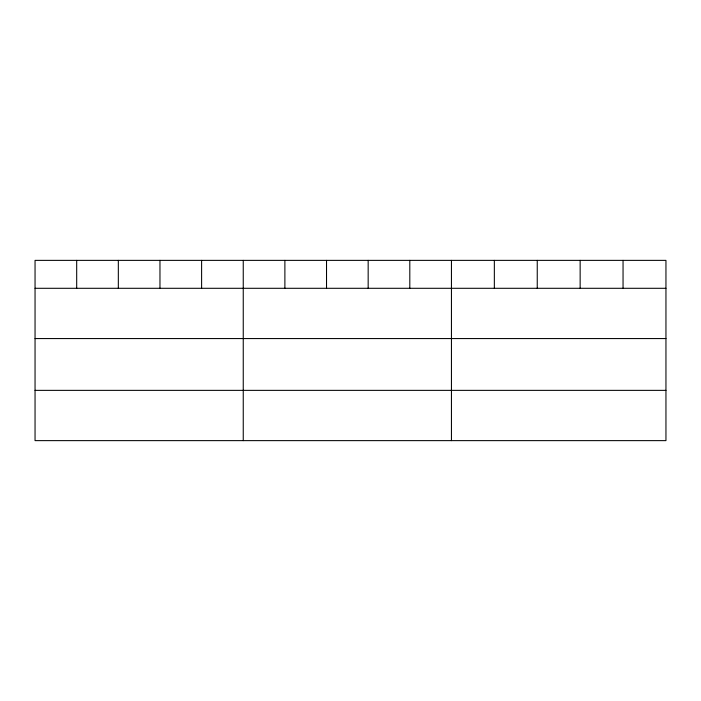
<?xml version="1.0" encoding="UTF-8"?>
<svg xmlns="http://www.w3.org/2000/svg" width="701" height="701" viewBox="0 0 701 701"><rect width="100%" height="100%" fill="white"/><g stroke="black" fill="none" stroke-linecap="round" stroke-linejoin="round"><path stroke-width="1.05" d="M665.95 338.565L665.95 260.369L35.05 260.369L35.05 440.631L665.95 440.631L665.95 338.565L35.05 338.565M35.05 288.295L665.95 288.295M35.05 390.361L665.95 390.361M623.049 260.369L623.049 288.295M580.148 260.369L580.148 288.295M537.246 260.369L537.246 288.295M494.345 260.369L494.345 288.295M451.444 260.369L451.444 440.631M409.805 260.369L409.805 288.295M368.165 260.369L368.165 288.295M326.526 260.369L326.526 288.295M284.886 260.369L284.886 288.295M243.247 260.369L243.247 440.631M201.608 260.369L201.608 288.295M159.968 260.369L159.968 288.295M118.329 260.369L118.329 288.295M76.689 260.369L76.689 288.295"/></g></svg>
